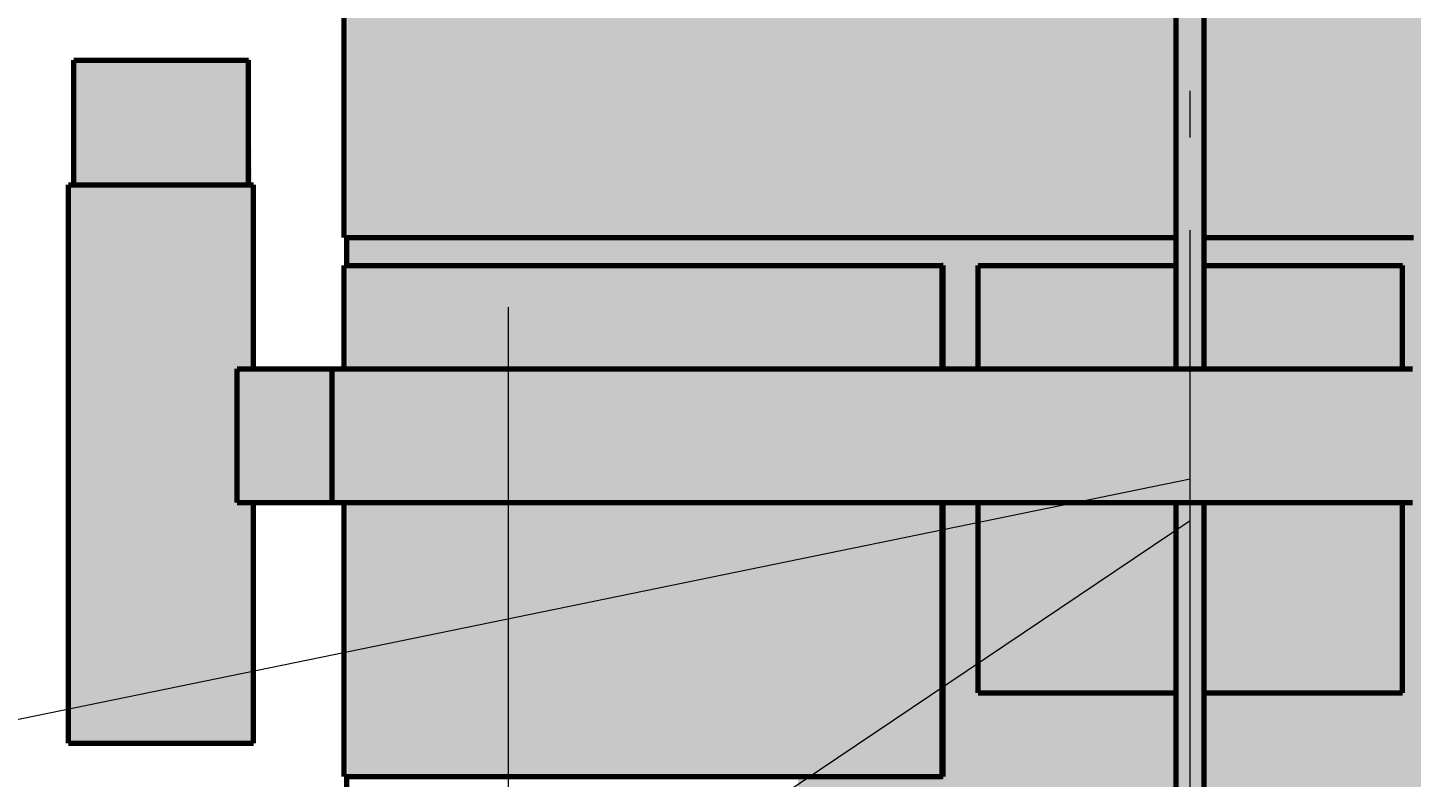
# Model space of a CAD drawing. Header units: millimetres. Extents: x 0 to 2208, y 0 to 420.
# Drawn here: x 1980.32 to 2010.1, y 249.22 to 265.36 of the extents above; entities that cross this region are included whole.
import ezdxf

# ---------------------------------------------------------------- set-up
doc = ezdxf.new("R2010")
doc.units = ezdxf.units.MM
doc.linetypes.add('IRAM-F-TRAZO-PUNTO', pattern=[20, 15, -2, 1, -2])
for name, color, linetype, lineweight in [('01-VISIBLE', 7, 'CONTINUOUS', 70), ('03-EJE', 1, 'IRAM-F-TRAZO-PUNTO', 18), ('04-COTA', 3, 'CONTINUOUS', 18), ('08-FINA', 5, 'CONTINUOUS', 18), ('13-GRAFICA', 30, 'CONTINUOUS', 18)]:
    doc.layers.add(name, color=color, linetype=linetype, lineweight=lineweight)
doc.styles.add('ISO3098', font='isocpeur.ttf')
doc.dimstyles.new('FLAMA-IRAM', dxfattribs={"dimtxt": 3.5, "dimasz": 3.5, "dimexe": 2, "dimexo": 1.5, "dimgap": 1, "dimtad": 1, "dimdec": 1, "dimtxsty": 'ISO3098', "dimblk": 'IRAM_FLECHA', "dimblk1": 'IRAM_FLECHA', "dimblk2": 'IRAM_FLECHA', "dimcen": 2.5, "dimclrd": 256, "dimclre": 256, "dimclrt": 256, "dimazin": 3, "dimtfac": 1, "dimtmove": 0, "dimatfit": 3, "dimlwd": 18, "dimlwe": 18})

# ---------------------------------------------------------------- blocks, each defined once
blk = doc.blocks.new('IRAM_FLECHA')
blk.add_solid([(0, 0), (-1, 0.125), (-1, -0.125)])

msp = doc.modelspace()

# ---------------------------------------------------------------- hatches: boundary and pattern name
at = {"layer": '08-FINA'}
h = msp.add_hatch(color=7, dxfattribs=at)
h.dxf.hatch_style = 1
h.paths.add_polyline_path([(2005.343, 255.641), (2002.814, 255.53), (2002.975, 254.747)])
h = msp.add_hatch(color=7, dxfattribs=at)
h.dxf.hatch_style = 1
h.paths.add_polyline_path([(2005.343, 254.741), (2003.045, 253.679), (2003.491, 253.015)])
at = {"layer": '13-GRAFICA', "true_color": 0xb21820}
h = msp.add_hatch(color=7, dxfattribs=at)
h.dxf.hatch_style = 1
h.paths.add_polyline_path([(2023.403, 325.6), (2023.403, 325.5), (2023.503, 325.5), (2023.503, 258), (2020.203, 258), (2020.203, 259.6), (2010.703, 259.6), (2010.703, 258), (2009.903, 258), (2009.903, 260.2), (2005.603, 260.2), (2005.603, 260.8), (2023.403, 260.8), (2023.403, 305.6), (2005.603, 305.6), (2005.603, 325.2), (2005.003, 325.2), (2005.003, 305.6), (1987.203, 305.6), (1987.203, 325.6)])
at = {"layer": '13-GRAFICA', "true_color": 0xffffff}
h = msp.add_hatch(color=7, dxfattribs=at)
h.dxf.hatch_style = 1
h.paths.add_polyline_path([(1987.203, 260.8), (1987.203, 305.6), (2023.403, 305.6), (2023.403, 260.8)])
at = {"layer": '13-GRAFICA', "true_color": 0x005eaa}
h = msp.add_hatch(color=7, dxfattribs=at)
h.dxf.hatch_style = 1
h.paths.add_polyline_path([(1994.204, 263.648), (1994.197, 263.561), (1994.186, 263.475), (1994.17, 263.391), (1994.15, 263.307), (1994.126, 263.226), (1994.098, 263.146), (1994.066, 263.07), (1994.029, 262.996), (1993.99, 262.925), (1993.946, 262.858), (1993.9, 262.794), (1993.85, 262.735), (1993.798, 262.679), (1993.743, 262.629), (1993.686, 262.583), (1993.627, 262.542), (1993.566, 262.506), (1993.504, 262.475), (1993.441, 262.45), (1993.377, 262.43), (1993.312, 262.416), (1993.247, 262.407), (1993.182, 262.404), (1993.117, 262.407), (1993.052, 262.416), (1992.989, 262.43), (1992.927, 262.45), (1992.866, 262.475), (1992.806, 262.506), (1992.749, 262.542), (1992.693, 262.583), (1992.64, 262.629), (1992.589, 262.679), (1992.541, 262.735), (1992.495, 262.794), (1992.453, 262.858), (1992.414, 262.925), (1992.378, 262.996), (1992.346, 263.07), (1992.317, 263.146), (1992.292, 263.226), (1992.27, 263.307), (1992.253, 263.391), (1992.239, 263.475), (1992.229, 263.561), (1992.223, 263.648), (1992.221, 263.735), (1992.223, 263.822), (1992.229, 263.909), (1992.239, 263.995), (1992.253, 264.079), (1992.27, 264.163), (1992.292, 264.244), (1992.317, 264.323), (1992.346, 264.4), (1992.378, 264.474), (1992.414, 264.545), (1992.453, 264.612), (1992.495, 264.676), (1992.541, 264.735), (1992.589, 264.79), (1992.64, 264.841), (1992.693, 264.887), (1992.749, 264.928), (1992.806, 264.964), (1992.866, 264.995), (1992.927, 265.02), (1992.989, 265.04), (1993.052, 265.054), (1993.117, 265.063), (1993.182, 265.065), (1993.247, 265.063), (1993.312, 265.054), (1993.377, 265.04), (1993.441, 265.02), (1993.504, 264.995), (1993.566, 264.964), (1993.627, 264.928), (1993.686, 264.887), (1993.743, 264.841), (1993.798, 264.79), (1993.85, 264.735), (1993.9, 264.676), (1993.946, 264.612), (1993.99, 264.545), (1994.029, 264.474), (1994.066, 264.4), (1994.098, 264.323), (1994.126, 264.244), (1994.15, 264.163), (1994.17, 264.079), (1994.186, 263.995), (1994.197, 263.909), (1994.204, 263.822), (1994.206, 263.735)])
at = {"layer": '13-GRAFICA', "true_color": 0x009146}
h = msp.add_hatch(color=7, dxfattribs=at)
h.dxf.hatch_style = 1
h.paths.add_polyline_path([(2000.093, 263.648), (2000.085, 263.561), (2000.071, 263.475), (2000.052, 263.391), (2000.028, 263.307), (1999.999, 263.226), (1999.965, 263.146), (1999.925, 263.07), (1999.881, 262.996), (1999.833, 262.925), (1999.78, 262.858), (1999.724, 262.794), (1999.663, 262.735), (1999.599, 262.679), (1999.532, 262.629), (1999.462, 262.583), (1999.389, 262.542), (1999.315, 262.506), (1999.238, 262.475), (1999.159, 262.45), (1999.079, 262.43), (1998.999, 262.416), (1998.918, 262.407), (1998.836, 262.404), (1998.755, 262.407), (1998.674, 262.416), (1998.594, 262.43), (1998.516, 262.45), (1998.438, 262.475), (1998.363, 262.506), (1998.29, 262.542), (1998.219, 262.583), (1998.151, 262.629), (1998.086, 262.679), (1998.024, 262.735), (1997.966, 262.794), (1997.912, 262.858), (1997.861, 262.925), (1997.815, 262.996), (1997.773, 263.07), (1997.736, 263.146), (1997.703, 263.226), (1997.675, 263.307), (1997.652, 263.391), (1997.634, 263.475), (1997.622, 263.561), (1997.614, 263.648), (1997.611, 263.735), (1997.614, 263.822), (1997.622, 263.909), (1997.634, 263.995), (1997.652, 264.079), (1997.675, 264.163), (1997.703, 264.244), (1997.736, 264.323), (1997.773, 264.4), (1997.815, 264.474), (1997.861, 264.545), (1997.912, 264.612), (1997.966, 264.676), (1998.024, 264.735), (1998.086, 264.79), (1998.151, 264.841), (1998.219, 264.887), (1998.29, 264.928), (1998.363, 264.964), (1998.438, 264.995), (1998.516, 265.02), (1998.594, 265.04), (1998.674, 265.054), (1998.755, 265.063), (1998.836, 265.065), (1998.918, 265.063), (1998.999, 265.054), (1999.079, 265.04), (1999.159, 265.02), (1999.238, 264.995), (1999.315, 264.964), (1999.389, 264.928), (1999.462, 264.887), (1999.532, 264.841), (1999.599, 264.79), (1999.663, 264.735), (1999.724, 264.676), (1999.78, 264.612), (1999.833, 264.545), (1999.881, 264.474), (1999.925, 264.4), (1999.965, 264.323), (1999.999, 264.244), (2000.028, 264.163), (2000.052, 264.079), (2000.071, 263.995), (2000.085, 263.909), (2000.093, 263.822), (2000.096, 263.735)])
at = {"layer": '13-GRAFICA', "true_color": 0xffd200}
h = msp.add_hatch(color=7, dxfattribs=at)
h.dxf.hatch_style = 1
h.paths.add_polyline_path([(2006.669, 263.648), (2006.661, 263.561), (2006.647, 263.475), (2006.627, 263.391), (2006.602, 263.307), (2006.571, 263.226), (2006.535, 263.146), (2006.494, 263.07), (2006.449, 262.996), (2006.398, 262.925), (2006.343, 262.858), (2006.283, 262.794), (2006.22, 262.735), (2006.153, 262.679), (2006.082, 262.629), (2006.008, 262.583), (2005.931, 262.542), (2005.852, 262.506), (2005.771, 262.475), (2005.687, 262.45), (2005.603, 262.43), (2005.517, 262.416), (2005.43, 262.407), (2005.343, 262.404), (2005.256, 262.407), (2005.169, 262.416), (2005.083, 262.43), (2004.999, 262.45), (2004.915, 262.475), (2004.834, 262.506), (2004.755, 262.542), (2004.678, 262.583), (2004.604, 262.629), (2004.533, 262.679), (2004.466, 262.735), (2004.403, 262.794), (2004.343, 262.858), (2004.288, 262.925), (2004.237, 262.996), (2004.192, 263.07), (2004.151, 263.146), (2004.115, 263.226), (2004.084, 263.307), (2004.059, 263.391), (2004.039, 263.475), (2004.025, 263.561), (2004.017, 263.648), (2004.014, 263.735), (2004.017, 263.822), (2004.025, 263.909), (2004.039, 263.995), (2004.059, 264.079), (2004.084, 264.163), (2004.115, 264.244), (2004.151, 264.323), (2004.192, 264.4), (2004.237, 264.474), (2004.288, 264.545), (2004.343, 264.612), (2004.403, 264.676), (2004.466, 264.735), (2004.533, 264.79), (2004.604, 264.841), (2004.678, 264.887), (2004.755, 264.928), (2004.834, 264.964), (2004.915, 264.995), (2004.999, 265.02), (2005.083, 265.04), (2005.169, 265.054), (2005.256, 265.063), (2005.343, 265.065), (2005.43, 265.063), (2005.517, 265.054), (2005.603, 265.04), (2005.687, 265.02), (2005.771, 264.995), (2005.852, 264.964), (2005.931, 264.928), (2006.008, 264.887), (2006.082, 264.841), (2006.153, 264.79), (2006.22, 264.735), (2006.283, 264.676), (2006.343, 264.612), (2006.398, 264.545), (2006.449, 264.474), (2006.494, 264.4), (2006.535, 264.323), (2006.571, 264.244), (2006.602, 264.163), (2006.627, 264.079), (2006.647, 263.995), (2006.661, 263.909), (2006.669, 263.822), (2006.672, 263.735)])
at = {"layer": '13-GRAFICA', "true_color": 0x202020}
h = msp.add_hatch(color=7, dxfattribs=at)
h.dxf.hatch_style = 1
h.paths.add_polyline_path([(1981.203, 250), (1981.203, 262), (1981.303, 262), (1981.303, 264.7), (1985.103, 264.7), (1985.203, 258), (1984.803, 258), (1984.803, 255.1), (1985.203, 255.1), (1985.203, 250)])
at = {"layer": '13-GRAFICA', "true_color": 0xc81e2d}
h = msp.add_hatch(color=7, dxfattribs=at)
h.dxf.hatch_style = 1
h.paths.add_polyline_path([(1987.301, 262.004), (1987.446, 262.004), (1987.625, 262.004), (1987.836, 262.004), (1988.081, 262.004), (1988.358, 262.004), (1988.668, 262.004), (1989.008, 262.004), (1989.379, 262.004), (1989.78, 262.004), (1990.21, 262.004), (1990.669, 262.004), (1991.155, 262.004), (1991.668, 262.004), (1992.207, 262.004), (1992.77, 262.004), (1993.357, 262.004), (1993.966, 262.004), (1994.596, 262.004), (1995.247, 262.004), (1995.917, 262.004), (1996.605, 262.004), (1997.308, 262.004), (1998.027, 262.004), (1998.76, 262.004), (1999.505, 262.004), (2000.261, 262.004), (2001.027, 262.004), (2001.8, 262.004), (2002.581, 262.004), (2003.366, 262.004), (2004.155, 262.004), (2004.947, 262.004), (2005.739, 262.004), (2006.531, 262.004), (2007.32, 262.004), (2008.105, 262.004), (2008.886, 262.004), (2009.659, 262.004), (2010.425, 262.004), (2011.181, 262.004), (2011.926, 262.004), (2012.659, 262.004), (2013.378, 262.004), (2014.081, 262.004), (2014.769, 262.004), (2015.439, 262.004), (2016.09, 262.004), (2016.72, 262.004), (2017.329, 262.004), (2017.916, 262.004), (2018.479, 262.004), (2019.018, 262.004), (2019.531, 262.004), (2020.017, 262.004), (2020.476, 262.004), (2020.906, 262.004), (2021.307, 262.004), (2021.678, 262.004), (2022.018, 262.004), (2022.328, 262.004), (2022.605, 262.004), (2022.85, 262.004), (2023.061, 262.004), (2023.24, 262.004), (2023.385, 262.004), (2023.403, 262.004), (2023.403, 260.804), (2023.385, 260.804), (2023.24, 260.804), (2023.061, 260.804), (2022.85, 260.804), (2022.605, 260.804), (2022.328, 260.804), (2022.018, 260.804), (2021.678, 260.804), (2021.307, 260.804), (2020.906, 260.804), (2020.476, 260.804), (2020.017, 260.804), (2019.531, 260.804), (2019.018, 260.804), (2018.479, 260.804), (2017.916, 260.804), (2017.329, 260.804), (2016.72, 260.804), (2016.09, 260.804), (2015.439, 260.804), (2014.769, 260.804), (2014.081, 260.804), (2013.378, 260.804), (2012.659, 260.804), (2011.926, 260.804), (2011.181, 260.804), (2010.425, 260.804), (2009.659, 260.804), (2008.886, 260.804), (2008.105, 260.804), (2007.32, 260.804), (2006.531, 260.804), (2005.739, 260.804), (2004.947, 260.804), (2004.155, 260.804), (2003.366, 260.804), (2002.581, 260.804), (2001.8, 260.804), (2001.027, 260.804), (2000.261, 260.804), (1999.505, 260.804), (1998.76, 260.804), (1998.027, 260.804), (1997.308, 260.804), (1996.605, 260.804), (1995.917, 260.804), (1995.247, 260.804), (1994.596, 260.804), (1993.966, 260.804), (1993.357, 260.804), (1992.77, 260.804), (1992.207, 260.804), (1991.668, 260.804), (1991.155, 260.804), (1990.669, 260.804), (1990.21, 260.804), (1989.78, 260.804), (1989.379, 260.804), (1989.008, 260.804), (1988.668, 260.804), (1988.358, 260.804), (1988.081, 260.804), (1987.836, 260.804), (1987.625, 260.804), (1987.446, 260.804), (1987.301, 260.804), (1987.203, 260.804), (1987.203, 262.004)])
at = {"layer": '13-GRAFICA', "true_color": 0xb21820}
h = msp.add_hatch(color=7, dxfattribs=at)
h.dxf.hatch_style = 1
h.paths.add_polyline_path([(2000.803, 260.2), (2000.803, 258), (2000.003, 258), (2000.003, 260.2), (1987.203, 260.2), (1987.203, 260.8), (2005.003, 260.8), (2005.003, 260.2)])
h = msp.add_hatch(color=7, dxfattribs=at)
h.dxf.hatch_style = 1
h.paths.add_polyline_path([(2005.603, 260.8), (2005.603, 260.2), (2005.003, 260.2), (2005.003, 260.8)])
at = {"layer": '13-GRAFICA', "true_color": 0xffffff}
h = msp.add_hatch(color=7, dxfattribs=at)
h.dxf.hatch_style = 1
h.paths.add_polyline_path([(1987.203, 258), (1987.203, 260.2), (2000.003, 260.2), (2000.003, 258)])
at = {"layer": '13-GRAFICA', "true_color": 0xe1e1e1}
h = msp.add_hatch(color=7, dxfattribs=at)
h.dxf.hatch_style = 1
h.paths.add_polyline_path([(2000.003, 258), (1987.203, 258), (1987.203, 260.2), (2000.003, 260.2)])
at = {"layer": '13-GRAFICA', "true_color": 0xd7beeb}
h = msp.add_hatch(color=7, dxfattribs=at)
h.dxf.hatch_style = 1
h.paths.add_polyline_path([(2000.803, 260.2), (2000.903, 260.2), (2000.903, 258), (2000.903, 255.1), (2000.903, 251), (2000.803, 251)])
at = {"layer": '13-GRAFICA', "true_color": 0x6e46a0}
h = msp.add_hatch(color=7, dxfattribs=at)
h.dxf.hatch_style = 1
h.paths.add_polyline_path([(2000.903, 260.2), (2000.903, 258), (2000.903, 255.1), (2000.903, 251), (2000.803, 251), (2000.803, 260.2)])
at = {"layer": '13-GRAFICA', "true_color": 0xd7beeb}
h = msp.add_hatch(color=7, dxfattribs=at)
h.dxf.hatch_style = 1
h.paths.add_polyline_path([(2006.703, 260.2), (2006.703, 258), (2000.903, 258), (2000.903, 260.2)])
at = {"layer": '13-GRAFICA', "true_color": 0x6e46a0}
h = msp.add_hatch(color=7, dxfattribs=at)
h.dxf.hatch_style = 1
h.paths.add_polyline_path([(2001.582, 260.2), (2001.582, 259.421), (2001.582, 258.779), (2001.582, 258), (2000.903, 258), (2000.903, 260.2)])
h = msp.add_hatch(color=7, dxfattribs=at)
h.dxf.hatch_style = 1
h.paths.add_polyline_path([(2006.703, 260.2), (2006.703, 259.421), (2001.582, 259.421), (2001.582, 260.2)])
at = {"layer": '13-GRAFICA', "true_color": 0xd7beeb}
h = msp.add_hatch(color=7, dxfattribs=at)
h.dxf.hatch_style = 1
h.paths.add_polyline_path([(2006.903, 260.2), (2006.903, 258), (2006.903, 255.1), (2006.903, 251), (2006.703, 251), (2006.703, 255.1), (2006.703, 258), (2006.703, 260.2)])
at = {"layer": '13-GRAFICA', "true_color": 0x6e46a0}
h = msp.add_hatch(color=7, dxfattribs=at)
h.dxf.hatch_style = 1
h.paths.add_polyline_path([(2006.903, 260.2), (2006.903, 259.421), (2006.703, 259.421), (2006.703, 260.2)])
at = {"layer": '13-GRAFICA', "true_color": 0xd7beeb}
h = msp.add_hatch(color=7, dxfattribs=at)
h.dxf.hatch_style = 1
h.paths.add_polyline_path([(2009.703, 260.2), (2009.703, 258), (2006.903, 258), (2006.903, 260.2)])
at = {"layer": '13-GRAFICA', "true_color": 0x6e46a0}
h = msp.add_hatch(color=7, dxfattribs=at)
h.dxf.hatch_style = 1
h.paths.add_polyline_path([(2009.124, 260.2), (2009.124, 259.421), (2006.903, 259.421), (2006.903, 260.2)])
h = msp.add_hatch(color=7, dxfattribs=at)
h.dxf.hatch_style = 1
h.paths.add_polyline_path([(2009.703, 260.2), (2009.703, 258), (2009.124, 258), (2009.124, 258.779), (2009.124, 259.421), (2009.124, 260.2)])
at = {"layer": '13-GRAFICA', "true_color": 0xd7beeb}
h = msp.add_hatch(color=7, dxfattribs=at)
h.dxf.hatch_style = 1
h.paths.add_polyline_path([(2009.903, 260.2), (2009.903, 251), (2009.703, 251), (2009.703, 255.1), (2009.703, 258), (2009.703, 260.2)])
at = {"layer": '13-GRAFICA', "true_color": 0x6e46a0}
h = msp.add_hatch(color=7, dxfattribs=at)
h.dxf.hatch_style = 1
h.paths.add_polyline_path([(2009.903, 260.2), (2009.903, 251), (2009.703, 251), (2009.703, 255.1), (2009.703, 258), (2009.703, 260.2)])
h = msp.add_hatch(color=7, dxfattribs=at)
h.dxf.hatch_style = 1
h.paths.add_polyline_path([(2001.582, 258), (2001.582, 258.779), (2006.703, 258.779), (2006.703, 258)])
h = msp.add_hatch(color=7, dxfattribs=at)
h.dxf.hatch_style = 1
h.paths.add_polyline_path([(2006.903, 255.1), (2006.903, 254.321), (2006.827, 254.325), (2006.803, 254.329), (2006.779, 254.325), (2006.703, 254.321), (2006.703, 255.1), (2006.703, 258), (2006.703, 258.779), (2006.779, 258.775), (2006.803, 258.771), (2006.827, 258.775), (2006.903, 258.779), (2006.903, 258)])
h = msp.add_hatch(color=7, dxfattribs=at)
h.dxf.hatch_style = 1
h.paths.add_polyline_path([(2006.903, 258), (2006.903, 258.779), (2009.124, 258.779), (2009.124, 258)])
at = {"layer": '13-GRAFICA', "true_color": 0x202020}
h = msp.add_hatch(color=7, dxfattribs=at)
h.dxf.hatch_style = 1
h.paths.add_polyline_path([(2000.803, 258), (2000.803, 255.1), (1984.803, 255.1), (1984.803, 258)])
h = msp.add_hatch(color=7, dxfattribs=at)
h.dxf.hatch_style = 1
h.paths.add_polyline_path([(2000.903, 258), (2006.703, 258), (2006.703, 255.1), (2000.903, 255.1)])
h = msp.add_hatch(color=7, dxfattribs=at)
h.dxf.hatch_style = 1
h.paths.add_polyline_path([(2009.703, 255.1), (2006.903, 255.1), (2006.903, 258), (2009.703, 258)])
h = msp.add_hatch(color=7, dxfattribs=at)
h.dxf.hatch_style = 1
h.paths.add_polyline_path([(2010.703, 258), (2010.703, 255.1), (2009.903, 255.1), (2009.903, 258)])
at = {"layer": '13-GRAFICA', "true_color": 0xffffff}
h = msp.add_hatch(color=7, dxfattribs=at)
h.dxf.hatch_style = 1
h.paths.add_polyline_path([(1987.203, 255.1), (2000.003, 255.1), (2000.003, 249.2), (1987.203, 249.2)])
at = {"layer": '13-GRAFICA', "true_color": 0xb21820}
h = msp.add_hatch(color=7, dxfattribs=at)
h.dxf.hatch_style = 1
h.paths.add_polyline_path([(2000.003, 255.1), (2000.403, 255.1), (2000.403, 232.3), (2000.403, 232.1), (2000.403, 229), (1996.903, 229), (1996.903, 232.1), (1996.903, 232.3), (1996.903, 249.2), (2000.003, 249.2)])
h = msp.add_hatch(color=7, dxfattribs=at)
h.dxf.hatch_style = 1
h.paths.add_polyline_path([(2000.803, 255.1), (2000.803, 251), (2001.003, 251), (2001.003, 232.3), (2000.703, 232.3), (2000.703, 232.4), (2000.603, 232.4), (2000.603, 232.3), (2000.403, 232.3), (2000.403, 255.1)])
at = {"layer": '13-GRAFICA', "true_color": 0xd7beeb}
h = msp.add_hatch(color=7, dxfattribs=at)
h.dxf.hatch_style = 1
h.paths.add_polyline_path([(2000.903, 251), (2000.903, 255.1), (2006.703, 255.1), (2006.703, 251)])
at = {"layer": '13-GRAFICA', "true_color": 0x6e46a0}
h = msp.add_hatch(color=7, dxfattribs=at)
h.dxf.hatch_style = 1
h.paths.add_polyline_path([(2000.903, 251), (2000.903, 255.1), (2001.582, 255.1), (2001.582, 254.321), (2001.582, 251.779), (2001.582, 251)])
h = msp.add_hatch(color=7, dxfattribs=at)
h.dxf.hatch_style = 1
h.paths.add_polyline_path([(2006.703, 255.1), (2006.703, 254.321), (2001.582, 254.321), (2001.582, 255.1)])
at = {"layer": '13-GRAFICA', "true_color": 0xd7beeb}
h = msp.add_hatch(color=7, dxfattribs=at)
h.dxf.hatch_style = 1
h.paths.add_polyline_path([(2006.903, 251), (2006.903, 255.1), (2009.703, 255.1), (2009.703, 251)])
at = {"layer": '13-GRAFICA', "true_color": 0x6e46a0}
h = msp.add_hatch(color=7, dxfattribs=at)
h.dxf.hatch_style = 1
h.paths.add_polyline_path([(2009.124, 255.1), (2009.124, 254.321), (2006.903, 254.321), (2006.903, 255.1)])
h = msp.add_hatch(color=7, dxfattribs=at)
h.dxf.hatch_style = 1
h.paths.add_polyline_path([(2009.124, 251), (2009.124, 251.779), (2009.124, 254.321), (2009.124, 255.1), (2009.703, 255.1), (2009.703, 251)])
at = {"layer": '13-GRAFICA', "true_color": 0xb21820}
h = msp.add_hatch(color=7, dxfattribs=at)
h.dxf.hatch_style = 1
h.paths.add_polyline_path([(2009.903, 251), (2009.903, 255.1), (2010.003, 255.1), (2010.003, 232.3), (2009.703, 232.3), (2009.703, 232.4), (2009.203, 232.3), (2009.203, 251)])
h = msp.add_hatch(color=7, dxfattribs=at)
h.dxf.hatch_style = 1
h.paths.add_polyline_path([(2010.703, 255.1), (2010.703, 251.6), (2013.103, 251.6), (2013.103, 232.3), (2013.103, 232.1), (2013.103, 229), (2010.003, 229), (2010.003, 232.1), (2010.003, 232.3), (2010.003, 255.1)])
at = {"layer": '13-GRAFICA', "true_color": 0x6e46a0}
h = msp.add_hatch(color=7, dxfattribs=at)
h.dxf.hatch_style = 1
h.paths.add_polyline_path([(2001.582, 251), (2001.582, 251.779), (2006.703, 251.779), (2006.703, 251)])
h = msp.add_hatch(color=7, dxfattribs=at)
h.dxf.hatch_style = 1
h.paths.add_polyline_path([(2006.703, 251), (2006.703, 251.779), (2006.903, 251.779), (2006.903, 251)])
h = msp.add_hatch(color=7, dxfattribs=at)
h.dxf.hatch_style = 1
h.paths.add_polyline_path([(2006.903, 251), (2006.903, 251.779), (2009.124, 251.779), (2009.124, 251)])
at = {"layer": '13-GRAFICA', "true_color": 0xb21820}
h = msp.add_hatch(color=7, dxfattribs=at)
h.dxf.hatch_style = 1
h.paths.add_polyline_path([(2005.003, 251), (2005.003, 232.3), (2004.703, 232.3), (2004.703, 232.1), (2005.003, 232.1), (2005.003, 229.2), (2005.603, 229.2), (2005.603, 232), (2005.703, 232), (2005.703, 232.1), (2006.003, 232.1), (2006.003, 232.3), (2005.703, 232.3), (2005.703, 232.4), (2005.603, 232.4), (2005.603, 251), (2009.203, 251), (2009.203, 232.3), (2009.203, 232.1), (2009.203, 229), (2001.003, 229), (2001.003, 232.1), (2001.003, 232.3), (2001.003, 251)])
h = msp.add_hatch(color=7, dxfattribs=at)
h.dxf.hatch_style = 1
h.paths.add_polyline_path([(2005.603, 232.4), (2005.703, 232.4), (2005.703, 232.3), (2006.003, 232.3), (2006.003, 232.1), (2005.703, 232.1), (2005.703, 232), (2005.603, 232), (2005.603, 229.2), (2005.003, 229.2), (2005.003, 232.1), (2004.703, 232.1), (2004.703, 232.3), (2005.003, 232.3), (2005.003, 251), (2005.603, 251)])

# ---------------------------------------------------------------- linework, layer by layer
at = {"layer": '01-VISIBLE'}
for p, q in [((2005.043, 258.015), (2005.043, 325.212)), ((2005.643, 258.015), (2005.643, 325.212)), ((1987.133, 260.841), (1987.133, 305.571)), ((1981.313, 261.98), (1981.313, 264.66)), ((1985.073, 261.98), (1985.073, 264.66)), ((1981.203, 249.96), (1981.203, 261.98)), ((1985.183, 258.015), (1985.183, 261.98)), ((1987.193, 260.241), (1987.193, 260.841)), ((1987.133, 258.015), (1987.133, 260.241)), ((2000.005, 258.015), (2000.005, 260.241)), ((2000.022, 260.241), (2000.005, 260.241)), ((2000.022, 258.015), (2000.022, 260.241)), ((2000.777, 258.015), (2000.777, 260.241)), ((2009.909, 258.015), (2009.909, 260.241)), ((1984.83, 258.015), (1986.872, 258.015)), ((1984.83, 255.135), (1984.83, 258.015)), ((1986.872, 255.135), (1986.872, 258.015)), ((1984.83, 255.135), (1986.872, 255.135)), ((1985.183, 249.96), (1985.183, 255.135)), ((1987.133, 249.241), (1987.133, 255.135)), ((2000.005, 249.241), (2000.005, 255.135)), ((2000.022, 249.241), (2000.022, 255.135)), ((2000.777, 251.041), (2000.777, 255.135)), ((2005.043, 229.2), (2005.043, 255.135)), ((2005.643, 229.2), (2005.643, 255.135)), ((2009.909, 251.041), (2009.909, 255.135)), ((1987.193, 229), (1987.193, 249.241)), ((2000.022, 249.241), (2000.005, 249.241))]:
    msp.add_line(p, q, dxfattribs=at)
for points in [[(1981.313, 264.66), (1981.415, 264.66), (1981.516, 264.66), (1981.618, 264.66), (1981.719, 264.66), (1981.821, 264.66), (1981.923, 264.66), (1982.024, 264.66), (1982.126, 264.66), (1982.228, 264.66), (1982.329, 264.66), (1982.431, 264.66), (1982.532, 264.66), (1982.634, 264.66), (1982.736, 264.66), (1982.837, 264.66), (1982.939, 264.66), (1983.041, 264.66), (1983.142, 264.66), (1983.244, 264.66), (1983.345, 264.66), (1983.447, 264.66), (1983.549, 264.66), (1983.65, 264.66), (1983.752, 264.66), (1983.854, 264.66), (1983.955, 264.66), (1984.057, 264.66), (1984.158, 264.66), (1984.26, 264.66), (1984.362, 264.66), (1984.463, 264.66), (1984.565, 264.66), (1984.667, 264.66), (1984.768, 264.66), (1984.87, 264.66), (1984.971, 264.66), (1985.073, 264.66)], [(1981.203, 261.98), (1981.305, 261.98), (1981.407, 261.98), (1981.509, 261.98), (1981.611, 261.98), (1981.713, 261.98), (1981.815, 261.98), (1981.917, 261.98), (1982.019, 261.98), (1982.121, 261.98), (1982.224, 261.98), (1982.326, 261.98), (1982.428, 261.98), (1982.53, 261.98), (1982.632, 261.98), (1982.734, 261.98), (1982.836, 261.98), (1982.938, 261.98), (1983.04, 261.98), (1983.142, 261.98), (1983.244, 261.98), (1983.346, 261.98), (1983.448, 261.98), (1983.55, 261.98), (1983.652, 261.98), (1983.754, 261.98), (1983.856, 261.98), (1983.958, 261.98), (1984.06, 261.98), (1984.162, 261.98), (1984.265, 261.98), (1984.367, 261.98), (1984.469, 261.98), (1984.571, 261.98), (1984.673, 261.98), (1984.775, 261.98), (1984.877, 261.98), (1984.979, 261.98), (1985.081, 261.98), (1985.183, 261.98)], [(1987.133, 260.841), (1987.233, 260.841), (1987.333, 260.841), (1987.433, 260.841), (1987.533, 260.841), (1987.633, 260.841), (1987.733, 260.841), (1987.833, 260.841), (1987.933, 260.841), (1988.034, 260.841), (1988.134, 260.841), (1988.234, 260.841), (1988.334, 260.841), (1988.434, 260.841), (1988.534, 260.841), (1988.634, 260.841), (1988.734, 260.841), (1988.834, 260.841), (1988.934, 260.841), (1989.034, 260.841), (1989.134, 260.841), (1989.234, 260.841), (1989.334, 260.841), (1989.434, 260.841), (1989.534, 260.841), (1989.634, 260.841), (1989.734, 260.841), (1989.835, 260.841), (1989.935, 260.841), (1990.035, 260.841), (1990.135, 260.841), (1990.235, 260.841), (1990.335, 260.841), (1990.435, 260.841), (1990.535, 260.841), (1990.635, 260.841), (1990.735, 260.841), (1990.835, 260.841), (1990.935, 260.841), (1991.035, 260.841), (1991.135, 260.841), (1991.235, 260.841), (1991.335, 260.841), (1991.435, 260.841), (1991.535, 260.841), (1991.636, 260.841), (1991.736, 260.841), (1991.836, 260.841), (1991.936, 260.841), (1992.036, 260.841), (1992.136, 260.841), (1992.236, 260.841), (1992.336, 260.841), (1992.436, 260.841), (1992.536, 260.841), (1992.636, 260.841), (1992.736, 260.841), (1992.836, 260.841), (1992.936, 260.841), (1993.036, 260.841), (1993.136, 260.841), (1993.236, 260.841), (1993.336, 260.841), (1993.437, 260.841), (1993.537, 260.841), (1993.637, 260.841), (1993.737, 260.841), (1993.837, 260.841), (1993.937, 260.841), (1994.037, 260.841), (1994.137, 260.841), (1994.237, 260.841), (1994.337, 260.841), (1994.437, 260.841), (1994.537, 260.841), (1994.637, 260.841), (1994.737, 260.841), (1994.837, 260.841), (1994.937, 260.841), (1995.037, 260.841), (1995.137, 260.841), (1995.238, 260.841), (1995.338, 260.841), (1995.438, 260.841), (1995.538, 260.841), (1995.638, 260.841), (1995.738, 260.841), (1995.838, 260.841), (1995.938, 260.841), (1996.038, 260.841), (1996.138, 260.841), (1996.238, 260.841), (1996.338, 260.841), (1996.438, 260.841), (1996.538, 260.841), (1996.638, 260.841), (1996.738, 260.841), (1996.838, 260.841), (1996.938, 260.841), (1997.039, 260.841), (1997.139, 260.841), (1997.239, 260.841), (1997.339, 260.841), (1997.439, 260.841), (1997.539, 260.841), (1997.639, 260.841), (1997.739, 260.841), (1997.839, 260.841), (1997.939, 260.841), (1998.039, 260.841), (1998.139, 260.841), (1998.239, 260.841), (1998.339, 260.841), (1998.439, 260.841), (1998.539, 260.841), (1998.639, 260.841), (1998.739, 260.841), (1998.84, 260.841), (1998.94, 260.841), (1999.04, 260.841), (1999.14, 260.841), (1999.24, 260.841), (1999.34, 260.841), (1999.44, 260.841), (1999.54, 260.841), (1999.64, 260.841), (1999.74, 260.841), (1999.84, 260.841), (1999.94, 260.841), (2000.04, 260.841), (2000.14, 260.841), (2000.24, 260.841), (2000.34, 260.841), (2000.44, 260.841), (2000.54, 260.841), (2000.641, 260.841), (2000.741, 260.841), (2000.841, 260.841), (2000.941, 260.841), (2001.041, 260.841), (2001.141, 260.841), (2001.241, 260.841), (2001.341, 260.841), (2001.441, 260.841), (2001.541, 260.841), (2001.641, 260.841), (2001.741, 260.841), (2001.841, 260.841), (2001.941, 260.841), (2002.041, 260.841), (2002.141, 260.841), (2002.241, 260.841), (2002.341, 260.841), (2002.442, 260.841), (2002.542, 260.841), (2002.642, 260.841), (2002.742, 260.841), (2002.842, 260.841), (2002.942, 260.841), (2003.042, 260.841), (2003.142, 260.841), (2003.242, 260.841), (2003.342, 260.841), (2003.442, 260.841), (2003.542, 260.841), (2003.642, 260.841), (2003.742, 260.841), (2003.842, 260.841), (2003.942, 260.841), (2004.042, 260.841), (2004.142, 260.841), (2004.243, 260.841), (2004.343, 260.841), (2004.443, 260.841), (2004.543, 260.841), (2004.643, 260.841), (2004.743, 260.841), (2004.843, 260.841), (2004.943, 260.841), (2005.043, 260.841)], [(2005.643, 260.841), (2005.743, 260.841), (2005.843, 260.841), (2005.943, 260.841), (2006.043, 260.841), (2006.143, 260.841), (2006.243, 260.841), (2006.343, 260.841), (2006.443, 260.841), (2006.544, 260.841), (2006.644, 260.841), (2006.744, 260.841), (2006.844, 260.841), (2006.944, 260.841), (2007.044, 260.841), (2007.144, 260.841), (2007.244, 260.841), (2007.344, 260.841), (2007.444, 260.841), (2007.544, 260.841), (2007.644, 260.841), (2007.744, 260.841), (2007.844, 260.841), (2007.944, 260.841), (2008.044, 260.841), (2008.144, 260.841), (2008.244, 260.841), (2008.345, 260.841), (2008.445, 260.841), (2008.545, 260.841), (2008.645, 260.841), (2008.745, 260.841), (2008.845, 260.841), (2008.945, 260.841), (2009.045, 260.841), (2009.145, 260.841), (2009.245, 260.841), (2009.345, 260.841), (2009.445, 260.841), (2009.545, 260.841), (2009.645, 260.841), (2009.745, 260.841), (2009.845, 260.841), (2009.945, 260.841), (2010.045, 260.841), (2010.146, 260.841)], [(1987.133, 260.241), (1987.234, 260.241), (1987.334, 260.241), (1987.435, 260.241), (1987.535, 260.241), (1987.636, 260.241), (1987.736, 260.241), (1987.837, 260.241), (1987.937, 260.241), (1988.038, 260.241), (1988.139, 260.241), (1988.239, 260.241), (1988.34, 260.241), (1988.44, 260.241), (1988.541, 260.241), (1988.641, 260.241), (1988.742, 260.241), (1988.843, 260.241), (1988.943, 260.241), (1989.044, 260.241), (1989.144, 260.241), (1989.245, 260.241), (1989.345, 260.241), (1989.446, 260.241), (1989.546, 260.241), (1989.647, 260.241), (1989.748, 260.241), (1989.848, 260.241), (1989.949, 260.241), (1990.049, 260.241), (1990.15, 260.241), (1990.25, 260.241), (1990.351, 260.241), (1990.451, 260.241), (1990.552, 260.241), (1990.653, 260.241), (1990.753, 260.241), (1990.854, 260.241), (1990.954, 260.241), (1991.055, 260.241), (1991.155, 260.241), (1991.256, 260.241), (1991.357, 260.241), (1991.457, 260.241), (1991.558, 260.241), (1991.658, 260.241), (1991.759, 260.241), (1991.859, 260.241), (1991.96, 260.241), (1992.06, 260.241), (1992.161, 260.241), (1992.262, 260.241), (1992.362, 260.241), (1992.463, 260.241), (1992.563, 260.241), (1992.664, 260.241), (1992.764, 260.241), (1992.865, 260.241), (1992.966, 260.241), (1993.066, 260.241), (1993.167, 260.241), (1993.267, 260.241), (1993.368, 260.241), (1993.468, 260.241), (1993.569, 260.241), (1993.669, 260.241), (1993.77, 260.241), (1993.871, 260.241), (1993.971, 260.241), (1994.072, 260.241), (1994.172, 260.241), (1994.273, 260.241), (1994.373, 260.241), (1994.474, 260.241), (1994.574, 260.241), (1994.675, 260.241), (1994.776, 260.241), (1994.876, 260.241), (1994.977, 260.241), (1995.077, 260.241), (1995.178, 260.241), (1995.278, 260.241), (1995.379, 260.241), (1995.48, 260.241), (1995.58, 260.241), (1995.681, 260.241), (1995.781, 260.241), (1995.882, 260.241), (1995.982, 260.241), (1996.083, 260.241), (1996.183, 260.241), (1996.284, 260.241), (1996.385, 260.241), (1996.485, 260.241), (1996.586, 260.241), (1996.686, 260.241), (1996.787, 260.241), (1996.887, 260.241), (1996.988, 260.241), (1997.088, 260.241), (1997.189, 260.241), (1997.29, 260.241), (1997.39, 260.241), (1997.491, 260.241), (1997.591, 260.241), (1997.692, 260.241), (1997.792, 260.241), (1997.893, 260.241), (1997.994, 260.241), (1998.094, 260.241), (1998.195, 260.241), (1998.295, 260.241), (1998.396, 260.241), (1998.496, 260.241), (1998.597, 260.241), (1998.697, 260.241), (1998.798, 260.241), (1998.899, 260.241), (1998.999, 260.241), (1999.1, 260.241), (1999.2, 260.241), (1999.301, 260.241), (1999.401, 260.241), (1999.502, 260.241), (1999.602, 260.241), (1999.703, 260.241), (1999.804, 260.241), (1999.904, 260.241), (2000.005, 260.241)], [(2000.777, 260.241), (2000.879, 260.241), (2000.98, 260.241), (2001.082, 260.241), (2001.183, 260.241), (2001.285, 260.241), (2001.386, 260.241), (2001.488, 260.241), (2001.59, 260.241), (2001.691, 260.241), (2001.793, 260.241), (2001.894, 260.241), (2001.996, 260.241), (2002.097, 260.241), (2002.199, 260.241), (2002.301, 260.241), (2002.402, 260.241), (2002.504, 260.241), (2002.605, 260.241), (2002.707, 260.241), (2002.808, 260.241), (2002.91, 260.241), (2003.012, 260.241), (2003.113, 260.241), (2003.215, 260.241), (2003.316, 260.241), (2003.418, 260.241), (2003.519, 260.241), (2003.621, 260.241), (2003.723, 260.241), (2003.824, 260.241), (2003.926, 260.241), (2004.027, 260.241), (2004.129, 260.241), (2004.23, 260.241), (2004.332, 260.241), (2004.434, 260.241), (2004.535, 260.241), (2004.637, 260.241), (2004.738, 260.241), (2004.84, 260.241), (2004.941, 260.241), (2005.043, 260.241)], [(2005.643, 260.241), (2005.745, 260.241), (2005.846, 260.241), (2005.948, 260.241), (2006.049, 260.241), (2006.151, 260.241), (2006.252, 260.241), (2006.354, 260.241), (2006.456, 260.241), (2006.557, 260.241), (2006.659, 260.241), (2006.76, 260.241), (2006.862, 260.241), (2006.963, 260.241), (2007.065, 260.241), (2007.167, 260.241), (2007.268, 260.241), (2007.37, 260.241), (2007.471, 260.241), (2007.573, 260.241), (2007.674, 260.241), (2007.776, 260.241), (2007.878, 260.241), (2007.979, 260.241), (2008.081, 260.241), (2008.182, 260.241), (2008.284, 260.241), (2008.385, 260.241), (2008.487, 260.241), (2008.589, 260.241), (2008.69, 260.241), (2008.792, 260.241), (2008.893, 260.241), (2008.995, 260.241), (2009.096, 260.241), (2009.198, 260.241), (2009.3, 260.241), (2009.401, 260.241), (2009.503, 260.241), (2009.604, 260.241), (2009.706, 260.241), (2009.807, 260.241), (2009.909, 260.241)], [(1986.872, 258.015), (1986.972, 258.015), (1987.072, 258.015), (1987.173, 258.015), (1987.273, 258.015), (1987.373, 258.015), (1987.473, 258.015), (1987.573, 258.015), (1987.674, 258.015), (1987.774, 258.015), (1987.874, 258.015), (1987.974, 258.015), (1988.075, 258.015), (1988.175, 258.015), (1988.275, 258.015), (1988.375, 258.015), (1988.475, 258.015), (1988.576, 258.015), (1988.676, 258.015), (1988.776, 258.015), (1988.876, 258.015), (1988.977, 258.015), (1989.077, 258.015), (1989.177, 258.015), (1989.277, 258.015), (1989.377, 258.015), (1989.478, 258.015), (1989.578, 258.015), (1989.678, 258.015), (1989.778, 258.015), (1989.879, 258.015), (1989.979, 258.015), (1990.079, 258.015), (1990.179, 258.015), (1990.279, 258.015), (1990.38, 258.015), (1990.48, 258.015), (1990.58, 258.015), (1990.68, 258.015), (1990.781, 258.015), (1990.881, 258.015), (1990.981, 258.015), (1991.081, 258.015), (1991.181, 258.015), (1991.282, 258.015), (1991.382, 258.015), (1991.482, 258.015), (1991.582, 258.015), (1991.682, 258.015), (1991.783, 258.015), (1991.883, 258.015), (1991.983, 258.015), (1992.083, 258.015), (1992.184, 258.015), (1992.284, 258.015), (1992.384, 258.015), (1992.484, 258.015), (1992.584, 258.015), (1992.685, 258.015), (1992.785, 258.015), (1992.885, 258.015), (1992.985, 258.015), (1993.086, 258.015), (1993.186, 258.015), (1993.286, 258.015), (1993.386, 258.015), (1993.486, 258.015), (1993.587, 258.015), (1993.687, 258.015), (1993.787, 258.015), (1993.887, 258.015), (1993.988, 258.015), (1994.088, 258.015), (1994.188, 258.015), (1994.288, 258.015), (1994.388, 258.015), (1994.489, 258.015), (1994.589, 258.015), (1994.689, 258.015), (1994.789, 258.015), (1994.89, 258.015), (1994.99, 258.015), (1995.09, 258.015), (1995.19, 258.015), (1995.29, 258.015), (1995.391, 258.015), (1995.491, 258.015), (1995.591, 258.015), (1995.691, 258.015), (1995.791, 258.015), (1995.892, 258.015), (1995.992, 258.015), (1996.092, 258.015), (1996.192, 258.015), (1996.293, 258.015), (1996.393, 258.015), (1996.493, 258.015), (1996.593, 258.015), (1996.693, 258.015), (1996.794, 258.015), (1996.894, 258.015), (1996.994, 258.015), (1997.094, 258.015), (1997.195, 258.015), (1997.295, 258.015), (1997.395, 258.015), (1997.495, 258.015), (1997.595, 258.015), (1997.696, 258.015), (1997.796, 258.015), (1997.896, 258.015), (1997.996, 258.015), (1998.097, 258.015), (1998.197, 258.015), (1998.297, 258.015), (1998.397, 258.015), (1998.497, 258.015), (1998.598, 258.015), (1998.698, 258.015), (1998.798, 258.015), (1998.898, 258.015), (1998.999, 258.015), (1999.099, 258.015), (1999.199, 258.015), (1999.299, 258.015), (1999.399, 258.015), (1999.5, 258.015), (1999.6, 258.015), (1999.7, 258.015), (1999.8, 258.015), (1999.9, 258.015), (2000.001, 258.015), (2000.101, 258.015), (2000.201, 258.015), (2000.301, 258.015), (2000.402, 258.015), (2000.502, 258.015), (2000.602, 258.015), (2000.702, 258.015), (2000.802, 258.015), (2000.903, 258.015), (2001.003, 258.015), (2001.103, 258.015), (2001.203, 258.015), (2001.304, 258.015), (2001.404, 258.015), (2001.504, 258.015), (2001.604, 258.015), (2001.704, 258.015), (2001.805, 258.015), (2001.905, 258.015), (2002.005, 258.015), (2002.105, 258.015), (2002.206, 258.015), (2002.306, 258.015), (2002.406, 258.015), (2002.506, 258.015), (2002.606, 258.015), (2002.707, 258.015), (2002.807, 258.015), (2002.907, 258.015), (2003.007, 258.015), (2003.108, 258.015), (2003.208, 258.015), (2003.308, 258.015), (2003.408, 258.015), (2003.508, 258.015), (2003.609, 258.015), (2003.709, 258.015), (2003.809, 258.015), (2003.909, 258.015), (2004.01, 258.015), (2004.11, 258.015), (2004.21, 258.015), (2004.31, 258.015), (2004.41, 258.015), (2004.511, 258.015), (2004.611, 258.015), (2004.711, 258.015), (2004.811, 258.015), (2004.911, 258.015), (2005.012, 258.015), (2005.112, 258.015), (2005.212, 258.015), (2005.312, 258.015), (2005.413, 258.015), (2005.513, 258.015), (2005.613, 258.015), (2005.713, 258.015), (2005.813, 258.015), (2005.914, 258.015), (2006.014, 258.015), (2006.114, 258.015), (2006.214, 258.015), (2006.315, 258.015), (2006.415, 258.015), (2006.515, 258.015), (2006.615, 258.015), (2006.715, 258.015), (2006.816, 258.015), (2006.916, 258.015), (2007.016, 258.015), (2007.116, 258.015), (2007.217, 258.015), (2007.317, 258.015), (2007.417, 258.015), (2007.517, 258.015), (2007.617, 258.015), (2007.718, 258.015), (2007.818, 258.015), (2007.918, 258.015), (2008.018, 258.015), (2008.119, 258.015), (2008.219, 258.015), (2008.319, 258.015), (2008.419, 258.015), (2008.519, 258.015), (2008.62, 258.015), (2008.72, 258.015), (2008.82, 258.015), (2008.92, 258.015), (2009.02, 258.015), (2009.121, 258.015), (2009.221, 258.015), (2009.321, 258.015), (2009.421, 258.015), (2009.522, 258.015), (2009.622, 258.015), (2009.722, 258.015), (2009.822, 258.015), (2009.922, 258.015), (2010.023, 258.015), (2010.123, 258.015)], [(1986.872, 255.135), (1986.972, 255.135), (1987.072, 255.135), (1987.173, 255.135), (1987.273, 255.135), (1987.373, 255.135), (1987.473, 255.135), (1987.573, 255.135), (1987.674, 255.135), (1987.774, 255.135), (1987.874, 255.135), (1987.974, 255.135), (1988.075, 255.135), (1988.175, 255.135), (1988.275, 255.135), (1988.375, 255.135), (1988.475, 255.135), (1988.576, 255.135), (1988.676, 255.135), (1988.776, 255.135), (1988.876, 255.135), (1988.977, 255.135), (1989.077, 255.135), (1989.177, 255.135), (1989.277, 255.135), (1989.377, 255.135), (1989.478, 255.135), (1989.578, 255.135), (1989.678, 255.135), (1989.778, 255.135), (1989.879, 255.135), (1989.979, 255.135), (1990.079, 255.135), (1990.179, 255.135), (1990.279, 255.135), (1990.38, 255.135), (1990.48, 255.135), (1990.58, 255.135), (1990.68, 255.135), (1990.781, 255.135), (1990.881, 255.135), (1990.981, 255.135), (1991.081, 255.135), (1991.181, 255.135), (1991.282, 255.135), (1991.382, 255.135), (1991.482, 255.135), (1991.582, 255.135), (1991.682, 255.135), (1991.783, 255.135), (1991.883, 255.135), (1991.983, 255.135), (1992.083, 255.135), (1992.184, 255.135), (1992.284, 255.135), (1992.384, 255.135), (1992.484, 255.135), (1992.584, 255.135), (1992.685, 255.135), (1992.785, 255.135), (1992.885, 255.135), (1992.985, 255.135), (1993.086, 255.135), (1993.186, 255.135), (1993.286, 255.135), (1993.386, 255.135), (1993.486, 255.135), (1993.587, 255.135), (1993.687, 255.135), (1993.787, 255.135), (1993.887, 255.135), (1993.988, 255.135), (1994.088, 255.135), (1994.188, 255.135), (1994.288, 255.135), (1994.388, 255.135), (1994.489, 255.135), (1994.589, 255.135), (1994.689, 255.135), (1994.789, 255.135), (1994.89, 255.135), (1994.99, 255.135), (1995.09, 255.135), (1995.19, 255.135), (1995.29, 255.135), (1995.391, 255.135), (1995.491, 255.135), (1995.591, 255.135), (1995.691, 255.135), (1995.791, 255.135), (1995.892, 255.135), (1995.992, 255.135), (1996.092, 255.135), (1996.192, 255.135), (1996.293, 255.135), (1996.393, 255.135), (1996.493, 255.135), (1996.593, 255.135), (1996.693, 255.135), (1996.794, 255.135), (1996.894, 255.135), (1996.994, 255.135), (1997.094, 255.135), (1997.195, 255.135), (1997.295, 255.135), (1997.395, 255.135), (1997.495, 255.135), (1997.595, 255.135), (1997.696, 255.135), (1997.796, 255.135), (1997.896, 255.135), (1997.996, 255.135), (1998.097, 255.135), (1998.197, 255.135), (1998.297, 255.135), (1998.397, 255.135), (1998.497, 255.135), (1998.598, 255.135), (1998.698, 255.135), (1998.798, 255.135), (1998.898, 255.135), (1998.999, 255.135), (1999.099, 255.135), (1999.199, 255.135), (1999.299, 255.135), (1999.399, 255.135), (1999.5, 255.135), (1999.6, 255.135), (1999.7, 255.135), (1999.8, 255.135), (1999.9, 255.135), (2000.001, 255.135), (2000.101, 255.135), (2000.201, 255.135), (2000.301, 255.135), (2000.402, 255.135), (2000.502, 255.135), (2000.602, 255.135), (2000.702, 255.135), (2000.802, 255.135), (2000.903, 255.135), (2001.003, 255.135), (2001.103, 255.135), (2001.203, 255.135), (2001.304, 255.135), (2001.404, 255.135), (2001.504, 255.135), (2001.604, 255.135), (2001.704, 255.135), (2001.805, 255.135), (2001.905, 255.135), (2002.005, 255.135), (2002.105, 255.135), (2002.206, 255.135), (2002.306, 255.135), (2002.406, 255.135), (2002.506, 255.135), (2002.606, 255.135), (2002.707, 255.135), (2002.807, 255.135), (2002.907, 255.135), (2003.007, 255.135), (2003.108, 255.135), (2003.208, 255.135), (2003.308, 255.135), (2003.408, 255.135), (2003.508, 255.135), (2003.609, 255.135), (2003.709, 255.135), (2003.809, 255.135), (2003.909, 255.135), (2004.01, 255.135), (2004.11, 255.135), (2004.21, 255.135), (2004.31, 255.135), (2004.41, 255.135), (2004.511, 255.135), (2004.611, 255.135), (2004.711, 255.135), (2004.811, 255.135), (2004.911, 255.135), (2005.012, 255.135), (2005.112, 255.135), (2005.212, 255.135), (2005.312, 255.135), (2005.413, 255.135), (2005.513, 255.135), (2005.613, 255.135), (2005.713, 255.135), (2005.813, 255.135), (2005.914, 255.135), (2006.014, 255.135), (2006.114, 255.135), (2006.214, 255.135), (2006.315, 255.135), (2006.415, 255.135), (2006.515, 255.135), (2006.615, 255.135), (2006.715, 255.135), (2006.816, 255.135), (2006.916, 255.135), (2007.016, 255.135), (2007.116, 255.135), (2007.217, 255.135), (2007.317, 255.135), (2007.417, 255.135), (2007.517, 255.135), (2007.617, 255.135), (2007.718, 255.135), (2007.818, 255.135), (2007.918, 255.135), (2008.018, 255.135), (2008.119, 255.135), (2008.219, 255.135), (2008.319, 255.135), (2008.419, 255.135), (2008.519, 255.135), (2008.62, 255.135), (2008.72, 255.135), (2008.82, 255.135), (2008.92, 255.135), (2009.02, 255.135), (2009.121, 255.135), (2009.221, 255.135), (2009.321, 255.135), (2009.421, 255.135), (2009.522, 255.135), (2009.622, 255.135), (2009.722, 255.135), (2009.822, 255.135), (2009.922, 255.135), (2010.023, 255.135), (2010.123, 255.135)], [(2000.777, 251.041), (2000.879, 251.041), (2000.98, 251.041), (2001.082, 251.041), (2001.183, 251.041), (2001.285, 251.041), (2001.386, 251.041), (2001.488, 251.041), (2001.59, 251.041), (2001.691, 251.041), (2001.793, 251.041), (2001.894, 251.041), (2001.996, 251.041), (2002.097, 251.041), (2002.199, 251.041), (2002.301, 251.041), (2002.402, 251.041), (2002.504, 251.041), (2002.605, 251.041), (2002.707, 251.041), (2002.808, 251.041), (2002.91, 251.041), (2003.012, 251.041), (2003.113, 251.041), (2003.215, 251.041), (2003.316, 251.041), (2003.418, 251.041), (2003.519, 251.041), (2003.621, 251.041), (2003.723, 251.041), (2003.824, 251.041), (2003.926, 251.041), (2004.027, 251.041), (2004.129, 251.041), (2004.23, 251.041), (2004.332, 251.041), (2004.434, 251.041), (2004.535, 251.041), (2004.637, 251.041), (2004.738, 251.041), (2004.84, 251.041), (2004.941, 251.041), (2005.043, 251.041)], [(2005.643, 251.041), (2005.745, 251.041), (2005.846, 251.041), (2005.948, 251.041), (2006.049, 251.041), (2006.151, 251.041), (2006.252, 251.041), (2006.354, 251.041), (2006.456, 251.041), (2006.557, 251.041), (2006.659, 251.041), (2006.76, 251.041), (2006.862, 251.041), (2006.963, 251.041), (2007.065, 251.041), (2007.167, 251.041), (2007.268, 251.041), (2007.37, 251.041), (2007.471, 251.041), (2007.573, 251.041), (2007.674, 251.041), (2007.776, 251.041), (2007.878, 251.041), (2007.979, 251.041), (2008.081, 251.041), (2008.182, 251.041), (2008.284, 251.041), (2008.385, 251.041), (2008.487, 251.041), (2008.589, 251.041), (2008.69, 251.041), (2008.792, 251.041), (2008.893, 251.041), (2008.995, 251.041), (2009.096, 251.041), (2009.198, 251.041), (2009.3, 251.041), (2009.401, 251.041), (2009.503, 251.041), (2009.604, 251.041), (2009.706, 251.041), (2009.807, 251.041), (2009.909, 251.041)], [(1981.203, 249.96), (1981.305, 249.96), (1981.407, 249.96), (1981.509, 249.96), (1981.611, 249.96), (1981.713, 249.96), (1981.815, 249.96), (1981.917, 249.96), (1982.019, 249.96), (1982.121, 249.96), (1982.224, 249.96), (1982.326, 249.96), (1982.428, 249.96), (1982.53, 249.96), (1982.632, 249.96), (1982.734, 249.96), (1982.836, 249.96), (1982.938, 249.96), (1983.04, 249.96), (1983.142, 249.96), (1983.244, 249.96), (1983.346, 249.96), (1983.448, 249.96), (1983.55, 249.96), (1983.652, 249.96), (1983.754, 249.96), (1983.856, 249.96), (1983.958, 249.96), (1984.06, 249.96), (1984.162, 249.96), (1984.265, 249.96), (1984.367, 249.96), (1984.469, 249.96), (1984.571, 249.96), (1984.673, 249.96), (1984.775, 249.96), (1984.877, 249.96), (1984.979, 249.96), (1985.081, 249.96), (1985.183, 249.96)], [(1987.133, 249.241), (1987.234, 249.241), (1987.334, 249.241), (1987.435, 249.241), (1987.535, 249.241), (1987.636, 249.241), (1987.736, 249.241), (1987.837, 249.241), (1987.937, 249.241), (1988.038, 249.241), (1988.139, 249.241), (1988.239, 249.241), (1988.34, 249.241), (1988.44, 249.241), (1988.541, 249.241), (1988.641, 249.241), (1988.742, 249.241), (1988.843, 249.241), (1988.943, 249.241), (1989.044, 249.241), (1989.144, 249.241), (1989.245, 249.241), (1989.345, 249.241), (1989.446, 249.241), (1989.546, 249.241), (1989.647, 249.241), (1989.748, 249.241), (1989.848, 249.241), (1989.949, 249.241), (1990.049, 249.241), (1990.15, 249.241), (1990.25, 249.241), (1990.351, 249.241), (1990.451, 249.241), (1990.552, 249.241), (1990.653, 249.241), (1990.753, 249.241), (1990.854, 249.241), (1990.954, 249.241), (1991.055, 249.241), (1991.155, 249.241), (1991.256, 249.241), (1991.357, 249.241), (1991.457, 249.241), (1991.558, 249.241), (1991.658, 249.241), (1991.759, 249.241), (1991.859, 249.241), (1991.96, 249.241), (1992.06, 249.241), (1992.161, 249.241), (1992.262, 249.241), (1992.362, 249.241), (1992.463, 249.241), (1992.563, 249.241), (1992.664, 249.241), (1992.764, 249.241), (1992.865, 249.241), (1992.966, 249.241), (1993.066, 249.241), (1993.167, 249.241), (1993.267, 249.241), (1993.368, 249.241), (1993.468, 249.241), (1993.569, 249.241), (1993.669, 249.241), (1993.77, 249.241), (1993.871, 249.241), (1993.971, 249.241), (1994.072, 249.241), (1994.172, 249.241), (1994.273, 249.241), (1994.373, 249.241), (1994.474, 249.241), (1994.574, 249.241), (1994.675, 249.241), (1994.776, 249.241), (1994.876, 249.241), (1994.977, 249.241), (1995.077, 249.241), (1995.178, 249.241), (1995.278, 249.241), (1995.379, 249.241), (1995.48, 249.241), (1995.58, 249.241), (1995.681, 249.241), (1995.781, 249.241), (1995.882, 249.241), (1995.982, 249.241), (1996.083, 249.241), (1996.183, 249.241), (1996.284, 249.241), (1996.385, 249.241), (1996.485, 249.241), (1996.586, 249.241), (1996.686, 249.241), (1996.787, 249.241), (1996.887, 249.241), (1996.988, 249.241), (1997.088, 249.241), (1997.189, 249.241), (1997.29, 249.241), (1997.39, 249.241), (1997.491, 249.241), (1997.591, 249.241), (1997.692, 249.241), (1997.792, 249.241), (1997.893, 249.241), (1997.994, 249.241), (1998.094, 249.241), (1998.195, 249.241), (1998.295, 249.241), (1998.396, 249.241), (1998.496, 249.241), (1998.597, 249.241), (1998.697, 249.241), (1998.798, 249.241), (1998.899, 249.241), (1998.999, 249.241), (1999.1, 249.241), (1999.2, 249.241), (1999.301, 249.241), (1999.401, 249.241), (1999.502, 249.241), (1999.602, 249.241), (1999.703, 249.241), (1999.804, 249.241), (1999.904, 249.241), (2000.005, 249.241)]]:
    msp.add_lwpolyline(points, dxfattribs=at)
at = {"layer": '03-EJE'}
msp.add_line((2005.343, 226), (2005.343, 308.571), dxfattribs=at)
at = {"layer": '08-FINA'}
for p, q in [((2005.343, 255.641), (1973.193, 249.041)), ((2005.343, 254.741), (1973.193, 233.131))]:
    msp.add_line(p, q, dxfattribs=at)

# ---------------------------------------------------------------- dimensions: what is measured, and where the dimension line sits
at = {"layer": '04-COTA'}
msp.add_linear_dim(base=(1990.659, 221), p1=(1990.659, 260.841), p2=(2020.027, 260.841), dimstyle='FLAMA-IRAM', override={"dimlfac": 5}, dxfattribs=at).render()

doc.saveas('drawing.dxf')
